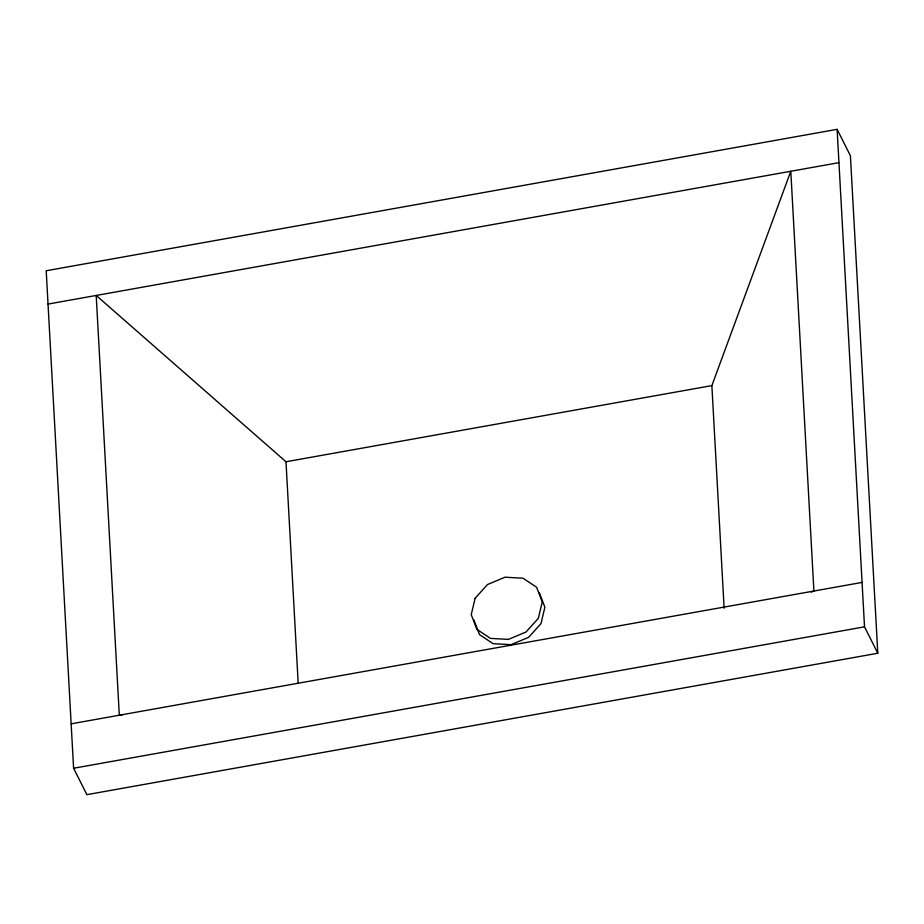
<?xml version="1.0" encoding="UTF-8"?>
<svg xmlns="http://www.w3.org/2000/svg" width="924" height="924" viewBox="0 0 924 924"><rect width="100%" height="100%" fill="white"/><g stroke="black" fill="none" stroke-linecap="round" stroke-linejoin="round"><path stroke-width="1.39" d="M724.127 608.246L711.873 385.608L790.794 171.263L813.905 591.025L811.214 592.076M837.121 129.337L46.2 270.755L73.597 768.248L86.879 794.663L877.8 653.245L850.403 155.752L837.121 129.337L864.518 626.83L877.8 653.245M48.036 304.065L838.957 162.659M122.187 714.991L119.311 715.211L96.2 295.449L285.99 461.757L711.873 385.608M71.148 723.827L862.069 582.42M73.597 768.248L864.518 626.83M539.269 592.538L544.883 607.23L540.979 623.631L528.62 637.329L511.099 644.675L493.127 643.681L479.51 634.615L473.897 619.923M285.99 461.757L298.175 682.952M475.144 598.244L471.24 614.633L476.853 629.336L490.471 638.392L508.443 639.385L525.964 632.051L538.322 618.341L542.226 601.951L536.613 587.248L522.996 578.193L505.024 577.2L487.502 584.534L475.144 598.244"/></g></svg>
